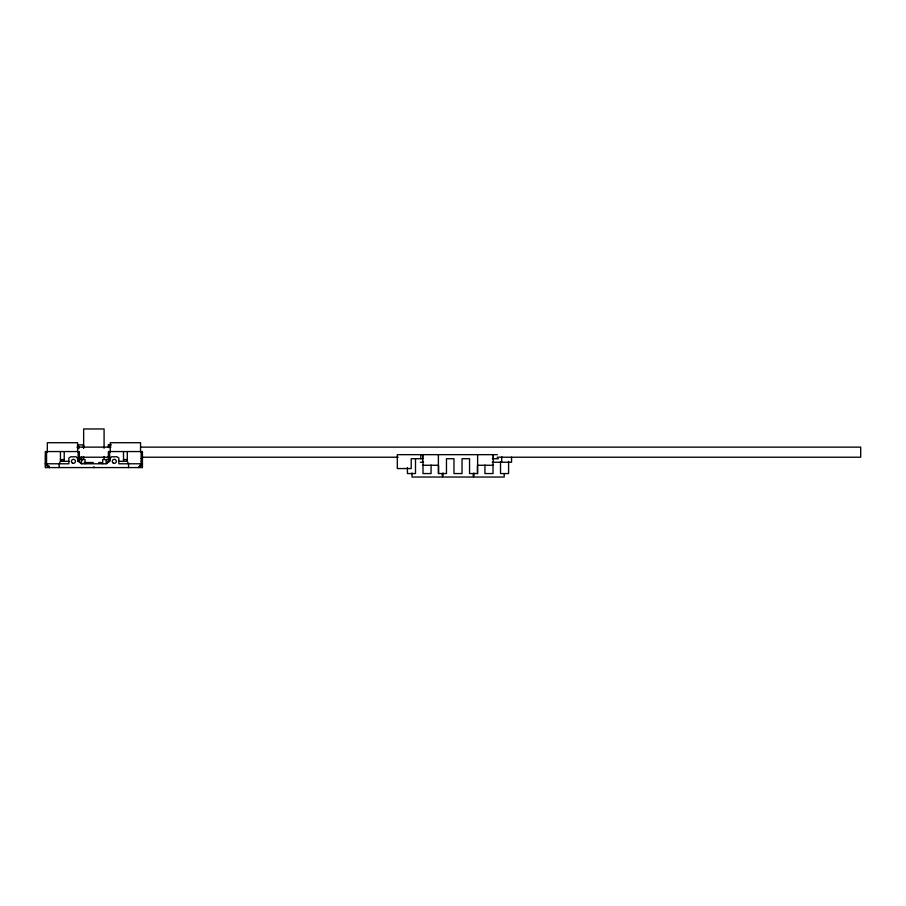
<?xml version="1.0" encoding="UTF-8"?>
<svg xmlns="http://www.w3.org/2000/svg" width="906" height="906" viewBox="0 0 906 906"><rect width="100%" height="100%" fill="white"/><g stroke="black" fill="none" stroke-linecap="round" stroke-linejoin="round"><path stroke-width="1.36" d="M93.862 467.575L93.907 466.737M81.563 459.557L81.563 463.781L79.354 461.324L79.354 451.55L45.3 451.55L45.3 467.575L142.435 467.575L142.435 451.55L108.369 451.55L108.369 461.324L106.161 463.781L81.563 463.781L78.097 461.324L77.338 458.04L76.081 456.783L70.781 456.783L68.89 458.04L68.89 463.781L45.3 463.781L49.083 467.575L49.083 465.967M108.369 447.564L108.369 444.914L111.189 444.903M83.737 447.655L83.488 444.914L78.097 444.914L78.097 448.629M108.369 444.914L110.894 444.914M77.021 447.134L110.974 447.134M140.679 447.134L860.7 447.134L860.7 457.224L497.156 457.224M497.36 454.665L397.326 454.665L397.326 468.549L411.211 468.549L411.211 458.708L423.136 458.708M108.369 456.647L109.637 456.647M79.853 457.224L109.558 457.224M142.095 457.224L398.13 457.224M141.166 458.493L142.435 458.493M492.286 458.708L498.391 458.708M60.442 459.557L64.224 459.557M79.354 459.557L85.039 459.557L85.039 463.781M108.369 459.557L102.695 459.557L102.695 463.781M123.51 459.557L127.293 459.557M68.89 461.324L60.442 461.324L59.173 463.781L59.173 467.575M79.354 461.324L78.097 461.324L78.097 451.55M108.369 461.324L109.637 461.324L110.396 458.04L111.653 456.783L116.953 456.783L118.845 458.04L118.845 463.781L142.435 463.781L138.652 467.575L141.166 463.781L141.166 451.55M118.845 461.324L127.293 461.324L128.55 463.781L128.55 467.575M141.166 461.267L142.435 461.267M420.373 462.241L423.634 462.241M492.286 462.241L511.55 462.241L511.55 457.19M84.201 462.524L93.273 462.524M98.743 462.524L101.517 462.524M422.751 465.265L438.391 465.265M477.621 465.265L493.26 465.265M49.083 467.575L46.557 463.781L46.557 451.55M80.34 457.473L81.461 460.044M78.924 447.439L78.097 444.914L78.981 448.629M81.098 457.473L81.71 460.044M508.594 461.414L508.594 473.555L500.52 473.555L500.52 461.607M504.212 474.257L504.212 477.032L473.94 477.032L473.94 472.977M501.698 456.613L501.698 462.241M493.328 454.665L493.328 458.708M493.17 454.665L493.26 462.185M493.011 461.607L493.011 473.555L484.937 473.555L484.937 465.072M477.621 454.665L477.621 473.555L469.546 473.555L469.546 458.708L462.037 458.708L462.037 473.555L453.974 473.555L453.974 458.708L446.465 458.708L446.465 473.555L438.391 473.555L438.391 454.665M477.428 465.458L477.428 473.555M473.249 474.257L473.249 477.032L442.977 477.032L442.977 472.977M442.253 474.257L442.253 477.032L411.981 477.032L411.981 472.977M438.583 465.458L438.583 473.555M431.075 465.072L431.075 473.555L423 473.555L423 461.403M422.842 454.665L422.751 462.185M422.683 454.665L422.683 458.708M420.814 454.665L420.814 458.708M415.492 458.708L415.492 473.555L407.417 473.555L407.417 467.575M142.174 461.267L142.174 467.575M140.543 452.185L140.543 442.717L110.26 442.717L110.26 452.185M127.293 451.55L127.293 461.324M123.51 451.55L123.51 461.324M109.637 444.914L109.637 447.564M109.637 451.55L109.637 461.324L106.161 463.781L106.161 459.557M104.088 448.266L104.088 428.968L83.646 428.968L83.646 448.266M104.088 456.545L104.088 459.297M83.646 456.545L83.646 459.297M83.488 444.914L83.488 447.655M81.676 456.851L81.676 460.248M77.588 452.185L77.588 442.717L47.316 442.717L47.316 452.185M64.224 451.55L64.224 461.324L60.442 461.324L60.442 451.55M45.606 456.284L45.606 467.575M72.423 463.068A2.016 2.016 0 0 0 75.447 461.324A2.016 2.016 0 0 0 72.423 459.58A2.016 2.016 0 0 0 72.423 463.068M113.295 463.068A2.016 2.016 0 0 0 116.319 461.324A2.016 2.016 0 0 0 113.295 459.58A2.016 2.016 0 0 0 113.295 463.068"/></g></svg>
